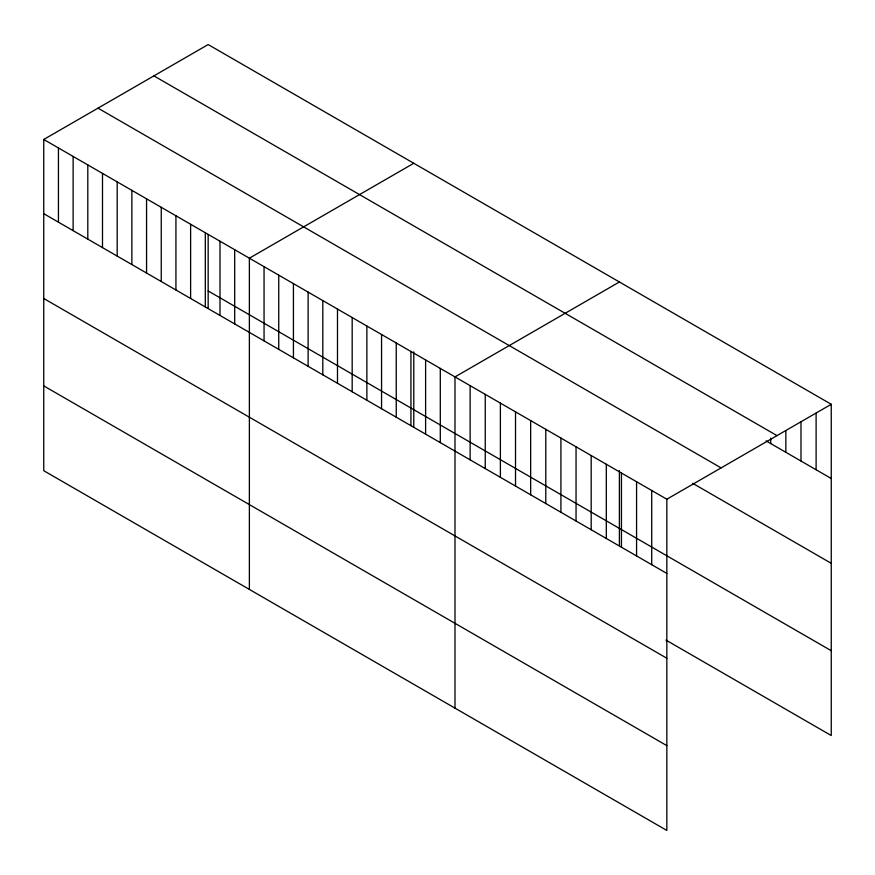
<?xml version="1.0" encoding="UTF-8"?>
<svg xmlns="http://www.w3.org/2000/svg" width="875" height="875" viewBox="0 0 875 875"><rect width="100%" height="100%" fill="white"/><g stroke="black" fill="none" stroke-linecap="round" stroke-linejoin="round"><path stroke-width="1.31" d="M43.75 139.475L666.837 499.22L666.837 830.441L43.75 470.706L43.75 139.475L208.162 44.559L831.25 404.294L831.25 735.525L665.962 640.095M413.777 163.275L249.375 258.191L249.375 589.422M619.402 281.98L454.989 376.906L454.989 708.127M666.837 499.22L831.25 404.294M153.902 75.884L777 435.619M766.062 440.869L831.25 478.494M98 108.15L721.098 467.895M692.738 483.339L831.25 563.314M208.162 290.97L831.25 650.705M43.75 213.686L666.837 573.42M43.75 298.495L666.837 658.241M43.75 385.886L666.837 745.62M816.112 413.098L816.112 469.766M800.986 421.903L800.986 461.027M785.848 430.697L785.848 452.287M770.722 438.156L770.722 443.548M651.711 490.481L651.711 564.681M636.573 481.742L636.573 555.942M621.447 473.003L621.447 547.214M619.402 470.586L619.402 545.355M606.309 464.275L606.309 538.475M591.183 455.536L591.183 529.736M576.045 446.797L576.045 520.997M560.919 438.058L560.919 512.258M545.781 429.33L545.781 503.53M530.655 420.591L530.655 494.791M515.517 411.852L515.517 486.052M500.391 403.113L500.391 477.312M485.253 394.384L485.253 468.584M470.127 385.645L470.127 459.845M440.3 368.43L440.3 442.63M425.611 359.942L425.611 434.153M413.777 351.87L413.777 426.639M410.933 351.466L410.933 425.666M396.244 342.989L396.244 417.189M381.555 334.512L381.555 408.713M366.866 326.025L366.866 400.225M352.177 317.548L352.177 391.748M337.488 309.072L337.488 383.272M322.809 300.595L322.809 374.795M308.12 292.108L308.12 366.308M293.431 283.631L293.431 357.831M278.742 275.155L278.742 349.355M264.053 266.667L264.053 340.878M234.686 249.714L234.686 323.914M219.997 241.238L219.997 315.438M208.162 234.5L208.162 307.923M205.308 232.75L205.308 306.961M190.619 224.273L190.619 298.473M175.93 215.797L175.93 289.997M161.252 207.32L161.252 281.52M146.562 198.833L146.562 273.033M131.873 190.356L131.873 264.556M117.184 181.88L117.184 256.08M102.495 173.392L102.495 247.603M87.806 164.916L87.806 239.116M73.128 156.439L73.128 230.639M58.439 147.963L58.439 222.162"/></g></svg>
